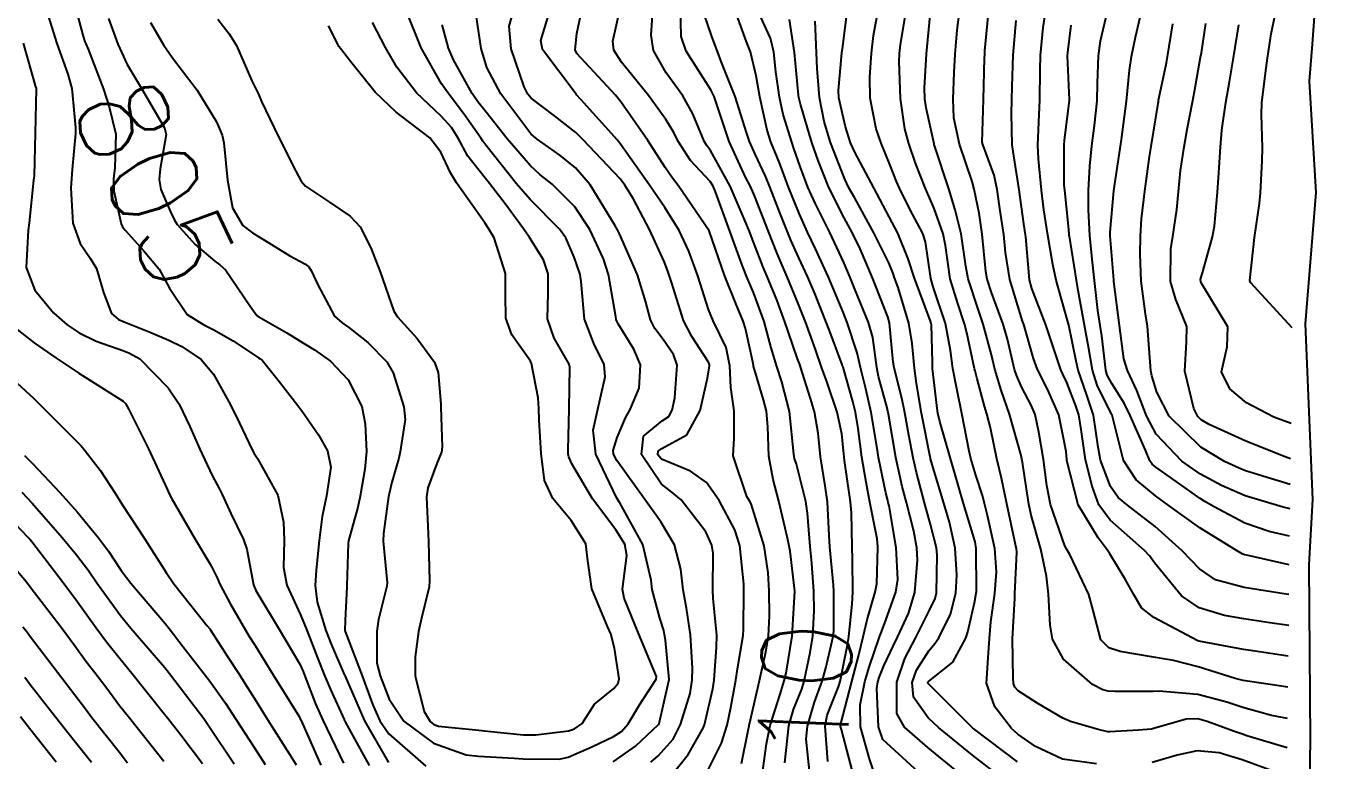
# Model space of a CAD drawing. Header units: metres. Extents: x 307586 to 320046, y 7427249 to 7434250.
# Drawn here: x 319589.6 to 319647.5, y 7427752.5 to 7427785.3 of the extents above; entities that cross this region are included whole.
import ezdxf
from ezdxf.enums import TextEntityAlignment as Align

# ---------------------------------------------------------------- set-up
doc = ezdxf.new("R2010")
doc.units = ezdxf.units.M
doc.header["$MEASUREMENT"] = 0
for name, color, linetype in [('Area', 45, 'Continuous'), ('Cotas', 45, 'Continuous'), ('Curvas de Nivel 1m', 11, 'Continuous'), ('Curvas de Nivel 5m', 15, 'Continuous')]:
    doc.layers.add(name, color=color, linetype=linetype)
doc.styles.add('Style-STANDARD', font='STANDARD.shx')

msp = doc.modelspace()

# ---------------------------------------------------------------- linework, layer by layer
at = {"layer": 'Area'}
msp.add_polyline3d([(319635.603, 7427832.135, 839.299), (319638.872, 7427824.052, 835.539), (319640.735, 7427819.207, 839.189), (319641.623, 7427817.268, 833.539), (319643.182, 7427814.476, 835.639), (319643.82, 7427812.78, 838.349), (319645.76, 7427807.233, 840.949), (319646.904, 7427804.925, 838.229), (319647.034, 7427801.885, 834.376), (319647.529, 7427798.389, 836.446), (319647.381, 7427794.028, 842.454), (319647.167, 7427789.143, 842.454), (319646.832, 7427784.463, 843.513), (319646.692, 7427782.812, 844.595), (319646.983, 7427777.854, 845.465), (319646.52, 7427771.998, 842.594), (319646.839, 7427764.172, 843.585), (319646.683, 7427761.267, 837.634), (319646.733, 7427753.46, 831.155), (319646.542, 7427741.915, 834.274), (319646.251, 7427727.187, 837.014), (319645.942, 7427720.443, 843.034), (319645.832, 7427704.07, 835.854)], dxfattribs=at)
at = {"layer": 'Curvas de Nivel 1m', "flags": 128}
for points, elevation in [([(319590.398, 7427786.199), (319590.932, 7427784.492), (319591.426, 7427783.123), (319591.597, 7427782.485), (319591.769, 7427780.749), (319591.767, 7427780.483), (319591.617, 7427778.876), (319591.586, 7427778.484), (319591.56, 7427778.045), (319591.645, 7427776.483), (319591.974, 7427775.58), (319592.416, 7427774.922), (319592.693, 7427774.469), (319593.015, 7427773.396), (319593.36, 7427772.459), (319593.674, 7427772.198), (319593.929, 7427772.089), (319595.11, 7427771.624), (319595.921, 7427771.275), (319596.493, 7427770.998), (319597.351, 7427770.416), (319597.903, 7427769.767), (319598.662, 7427768.398), (319599.061, 7427767.578), (319599.627, 7427766.384), (319599.71, 7427766.231), (319599.859, 7427766.007), (319600.769, 7427764.371), (319601.023, 7427763.17), (319601.053, 7427762.368), (319601.018, 7427761.15), (319601.167, 7427760.366), (319601.773, 7427759.04), (319602.061, 7427758.356), (319602.531, 7427757.129), (319602.843, 7427756.343), (319603.11, 7427755.713), (319603.723, 7427754.38), (319603.749, 7427754.33), (319603.775, 7427754.276), (319604.836, 7427752.319)], 806), ([(319615.697, 7427752.488), (319616.691, 7427753.192), (319617.723, 7427754.146), (319617.752, 7427754.199), (319618.196, 7427756.163), (319618.029, 7427757.906), (319617.982, 7427758.167), (319617.952, 7427758.345), (319617.78, 7427758.89), (319617.434, 7427760.174), (319617.394, 7427760.577), (319617.027, 7427762.178), (319616.002, 7427764.027), (319615.892, 7427764.19), (319615.844, 7427764.264), (319614.927, 7427766.199), (319614.812, 7427767.268), (319615.022, 7427768.199), (319615.347, 7427769.635), (319615.3, 7427770.196), (319614.845, 7427771.124), (319614.42, 7427772.205), (319614.279, 7427773.886), (319614.232, 7427774.207), (319613.971, 7427774.97), (319613.6, 7427775.836), (319613.319, 7427776.22), (319612.003, 7427777.547), (319611.394, 7427778.246), (319610.03, 7427779.964), (319609.905, 7427780.135), (319609.823, 7427780.263), (319609.084, 7427781.315), (319608.349, 7427782.286), (319608.059, 7427782.701), (319607.153, 7427784.299), (319606.511, 7427785.894)], 804), ([(319618.503, 7427752.152), (319619.039, 7427752.814), (319619.721, 7427754.021), (319619.761, 7427754.101), (319619.772, 7427754.14), (319620.139, 7427755.736), (319620.198, 7427756.135), (319620.304, 7427757.596), (319620.311, 7427758.135), (319620.157, 7427759.768), (319620.138, 7427760.137), (319620.158, 7427761.788), (319620.099, 7427762.137), (319619.822, 7427762.731), (319618.733, 7427764.157), (319618.239, 7427764.556), (319617.85, 7427764.863), (319616.971, 7427766.179), (319617.055, 7427766.998), (319617.886, 7427767.682), (319618.174, 7427767.881), (319618.329, 7427768.163), (319618.445, 7427768.709), (319618.558, 7427770.16), (319618.392, 7427770.638), (319617.924, 7427771.3), (319617.553, 7427771.798), (319617.361, 7427772.176), (319617.154, 7427772.968), (319616.78, 7427774.182), (319615.981, 7427776.014), (319615.891, 7427776.191), (319615.775, 7427776.403), (319614.68, 7427778.203), (319614.02, 7427778.954), (319613.323, 7427779.518), (319612.322, 7427780.236), (319612.154, 7427780.358), (319612.035, 7427780.472), (319610.699, 7427782.254), (319610.07, 7427783.422), (319609.818, 7427784.264), (319609.602, 7427785.771)], 806), ([(319619.927, 7427752.138), (319620.527, 7427753.316), (319620.779, 7427754.129), (319620.942, 7427754.917), (319621.162, 7427756.126), (319621.241, 7427756.635), (319621.489, 7427758.123), (319621.509, 7427758.389), (319621.518, 7427760.123), (319621.514, 7427760.405), (319621.349, 7427762.125), (319621.121, 7427762.829), (319620.425, 7427764.134), (319619.851, 7427764.93), (319619.15, 7427765.445), (319617.861, 7427765.977), (319617.684, 7427766.172), (319617.702, 7427766.335), (319617.867, 7427766.449), (319618.976, 7427767.054), (319619.58, 7427768.145), (319619.907, 7427769.581), (319619.996, 7427770.139), (319619.988, 7427770.213), (319619.915, 7427770.343), (319619.208, 7427771.433), (319618.834, 7427772.156), (319618.307, 7427773.815), (319618.203, 7427774.166), (319618.142, 7427774.344), (319617.969, 7427774.78), (319617.342, 7427776.176), (319616.599, 7427777.589), (319616.229, 7427778.188), (319616.016, 7427778.461), (319614.363, 7427780.207), (319614.036, 7427780.523), (319613.095, 7427781.276), (319612.051, 7427782.061), (319611.896, 7427782.242), (319611.737, 7427782.564), (319611.162, 7427784.249), (319611.073, 7427785.271), (319611.348, 7427786.248)], 807), ([(319621.411, 7427752.409), (319621.719, 7427753.888), (319621.752, 7427754.09), (319621.76, 7427754.119), (319621.771, 7427754.167), (319622.215, 7427756.113), (319622.493, 7427757.378), (319622.613, 7427758.107), (319622.665, 7427758.99), (319622.649, 7427760.107), (319622.607, 7427760.914), (319622.423, 7427762.111), (319621.841, 7427763.981), (319621.768, 7427764.121), (319621.659, 7427764.308), (319621.051, 7427766.128), (319621.087, 7427766.916), (319621.087, 7427768.128), (319620.937, 7427769.163), (319620.895, 7427770.13), (319620.738, 7427770.949), (319620.157, 7427772.138), (319619.941, 7427772.649), (319619.465, 7427774.147), (319619.068, 7427775.247), (319618.637, 7427776.16), (319617.998, 7427777.191), (319617.323, 7427778.177), (319616.031, 7427780.011), (319615.888, 7427780.191), (319614.259, 7427781.999), (319614.071, 7427782.21), (319614.053, 7427782.231), (319612.558, 7427784.233), (319612.481, 7427784.628), (319612.964, 7427786.227)], 808), ([(319622.359, 7427752.11), (319622.53, 7427753.288), (319622.697, 7427754.105), (319623.143, 7427755.505), (319623.323, 7427756.096), (319623.399, 7427756.444), (319623.676, 7427758.091), (319623.793, 7427760.09), (319623.586, 7427761.868), (319623.542, 7427762.094), (319623.461, 7427762.452), (319623.084, 7427764.101), (319622.822, 7427765.075), (319622.637, 7427766.108), (319622.583, 7427767.409), (319622.523, 7427768.111), (319622.4, 7427768.614), (319621.953, 7427770.119), (319621.945, 7427770.151), (319621.915, 7427770.317), (319621.597, 7427771.791), (319621.491, 7427772.124), (319621.165, 7427772.908), (319620.675, 7427774.133), (319619.983, 7427776.14), (319618.601, 7427778.161), (319618.351, 7427778.5), (319618.021, 7427778.975), (319617.247, 7427780.178), (319616.05, 7427781.891), (319615.805, 7427782.192), (319614.081, 7427784.054), (319614.013, 7427784.211), (319614.09, 7427784.941), (319614.309, 7427786)], 809), ([(319624.446, 7427752.082), (319624.302, 7427753.496), (319624.355, 7427754.084), (319624.666, 7427755.148), (319625.004, 7427756.077), (319625.168, 7427756.659), (319625.492, 7427758.073), (319625.524, 7427758.324), (319625.527, 7427760.073), (319625.514, 7427760.354), (319625.351, 7427762.075), (319625.321, 7427762.574), (319625.242, 7427764.076), (319625.14, 7427764.787), (319624.934, 7427766.079), (319624.83, 7427767.129), (319624.668, 7427768.082), (319624.495, 7427768.68), (319624.043, 7427770.089), (319624.009, 7427770.185), (319623.916, 7427770.446), (319623.49, 7427771.658), (319623.347, 7427772.099), (319622.985, 7427773.067), (319622.553, 7427774.111), (319622.381, 7427774.527), (319621.977, 7427775.564), (319621.766, 7427776.122), (319621.631, 7427776.481), (319620.919, 7427778.131), (319620.029, 7427779.725), (319619.856, 7427779.967), (319619.755, 7427780.144), (319619.253, 7427781.36), (319618.8, 7427782.159), (319618.068, 7427783.186), (319617.504, 7427784.176), (319617.399, 7427784.868), (319617.486, 7427786.176)], 811), ([(319625.263, 7427752.511), (319625.136, 7427754.076), (319625.23, 7427754.573), (319625.741, 7427755.831), (319625.808, 7427756.069), (319626.138, 7427757.696), (319626.196, 7427758.066), (319626.339, 7427759.513), (319626.38, 7427760.064), (319626.357, 7427761.515), (319626.342, 7427762.065), (319626.311, 7427763.59), (319626.263, 7427764.066), (319626.01, 7427765.92), (319625.995, 7427766.069), (319625.878, 7427767.102), (319625.682, 7427768.072), (319625.226, 7427769.397), (319624.978, 7427770.079), (319624.704, 7427770.866), (319624.263, 7427772.087), (319623.945, 7427772.912), (319623.449, 7427774.098), (319623.006, 7427775.137), (319622.614, 7427776.111), (319622.006, 7427777.681), (319621.815, 7427778.122), (319621.599, 7427778.542), (319620.868, 7427780.132), (319620.272, 7427781.916), (319620.2, 7427782.139), (319620.057, 7427782.425), (319618.954, 7427784.157), (319618.73, 7427784.801), (319618.696, 7427786.161)], 812), ([(319626.361, 7427752.06), (319625.866, 7427753.923), (319625.827, 7427754.068), (319625.839, 7427754.184), (319626.334, 7427756.064), (319626.63, 7427757.191), (319626.84, 7427758.059), (319627.018, 7427758.82), (319627.373, 7427760.054), (319627.436, 7427760.414), (319627.486, 7427762.053), (319627.453, 7427762.419), (319627.129, 7427764.057), (319626.963, 7427764.947), (319626.779, 7427766.061), (319626.608, 7427767.336), (319626.496, 7427768.064), (319626.38, 7427768.548), (319625.937, 7427770.07), (319625.931, 7427770.088), (319625.914, 7427770.141), (319625.391, 7427771.539), (319625.185, 7427772.077), (319624.679, 7427773.356), (319624.366, 7427774.086), (319623.971, 7427774.944), (319623.614, 7427775.73), (319623.462, 7427776.098), (319623.113, 7427776.987), (319622.677, 7427778.11), (319622.485, 7427778.581), (319622.027, 7427779.564), (319621.768, 7427780.123), (319621.632, 7427780.529), (319621.135, 7427782.129), (319620.518, 7427783.694), (319620.344, 7427784.137), (319620.09, 7427784.807), (319619.749, 7427785.795)], 813), ([(319627.305, 7427752.046), (319627.122, 7427752.629), (319626.716, 7427754.055), (319626.699, 7427755.027), (319626.913, 7427756.058), (319627.1, 7427756.709), (319627.568, 7427758.052), (319627.619, 7427758.207), (319627.779, 7427758.635), (319628.282, 7427760.043), (319628.373, 7427760.616), (319628.31, 7427762.043), (319627.988, 7427763.901), (319627.946, 7427764.048), (319627.928, 7427764.133), (319627.847, 7427764.476), (319627.52, 7427766.053), (319627.453, 7427766.47), (319627.192, 7427768.057), (319626.948, 7427769.104), (319626.717, 7427770.062), (319626.568, 7427770.712), (319626.12, 7427772.068), (319625.94, 7427772.52), (319625.285, 7427774.077), (319624.71, 7427775.348), (319624.361, 7427776.086), (319623.995, 7427776.883), (319623.508, 7427778.098), (319623.103, 7427779.183), (319622.726, 7427780.11), (319622.552, 7427780.626), (319622.239, 7427782.117), (319622.067, 7427783.049), (319621.82, 7427784.123), (319621.639, 7427784.573), (319621.074, 7427786.13)], 814), ([(319637.221, 7427752.406), (319635.703, 7427752.612), (319634.505, 7427753.168), (319633.719, 7427753.725), (319633.439, 7427753.974), (319632.69, 7427754.943), (319632.331, 7427755.991), (319632.411, 7427757.342), (319632.46, 7427757.99), (319632.523, 7427758.731), (319632.697, 7427759.986), (319632.767, 7427760.95), (319632.693, 7427761.987), (319632.366, 7427763.461), (319632.24, 7427763.994), (319632.162, 7427764.312), (319631.856, 7427765.259), (319631.626, 7427766.002), (319631.548, 7427766.323), (319631.231, 7427768.007), (319631.001, 7427769.106), (319630.831, 7427770.011), (319630.72, 7427770.812), (319630.504, 7427772.014), (319629.957, 7427773.658), (319629.853, 7427774.022), (319629.609, 7427775.655), (319629.491, 7427776.027), (319628.917, 7427777.118), (319628.453, 7427778.043), (319628.321, 7427778.35), (319628.023, 7427779.103), (319627.631, 7427780.054), (319627.41, 7427780.685), (319627.14, 7427782.059), (319627.134, 7427782.993), (319627.205, 7427784.059), (319627.293, 7427784.856), (319627.52, 7427786.056)], 819), ([(319645.733, 7427754.42), (319645.008, 7427754.56), (319643.734, 7427754.911), (319643.025, 7427755.15), (319641.739, 7427755.491), (319640.006, 7427755.632), (319639.74, 7427755.627), (319638.037, 7427755.62), (319637.74, 7427755.634), (319637.508, 7427755.691), (319637.039, 7427755.931), (319635.76, 7427757.056), (319635.259, 7427757.955), (319635.155, 7427758.58), (319635.086, 7427759.957), (319634.998, 7427760.76), (319634.748, 7427761.961), (319634.32, 7427763.481), (319634.208, 7427763.966), (319633.908, 7427765.924), (319633.899, 7427765.97), (319633.865, 7427766.135), (319633.348, 7427767.978), (319632.974, 7427769.055), (319632.691, 7427769.988), (319632.543, 7427770.615), (319632.179, 7427771.996), (319631.943, 7427772.7), (319631.511, 7427774.005), (319631.407, 7427774.567), (319631.198, 7427776.008), (319630.93, 7427777.08), (319630.65, 7427778.014), (319630.032, 7427779.904), (319629.998, 7427779.986), (319629.991, 7427780.021), (319629.645, 7427781.623), (319629.584, 7427782.027), (319629.571, 7427782.516), (319629.655, 7427784.026), (319629.817, 7427785.741)], 821), ([(319645.743, 7427755.82), (319645.656, 7427755.831), (319643.747, 7427756.117), (319643.404, 7427756.2), (319641.756, 7427756.722), (319640.651, 7427757), (319639.762, 7427757.15), (319638.278, 7427757.402), (319637.768, 7427757.563), (319637.414, 7427757.925), (319637.079, 7427759.23), (319636.881, 7427759.939), (319636.029, 7427761.729), (319635.898, 7427761.949), (319635.815, 7427762.119), (319635.177, 7427763.957), (319635.007, 7427764.803), (319634.86, 7427765.96), (319634.661, 7427767.182), (319634.486, 7427767.964), (319634.31, 7427768.379), (319633.905, 7427769.174), (319633.657, 7427769.721), (319633.578, 7427769.975), (319633.26, 7427771.313), (319633.066, 7427771.983), (319632.548, 7427773.397), (319632.355, 7427773.994), (319632.299, 7427774.328), (319632.131, 7427775.998), (319631.997, 7427776.934), (319631.78, 7427778.002), (319631.68, 7427778.34), (319631.119, 7427780.009), (319630.87, 7427781.186), (319630.839, 7427782.012), (319630.886, 7427783.196), (319630.937, 7427784.011), (319631.02, 7427785.085), (319631.133, 7427786.01)], 822), ([(319645.763, 7427757.2), (319644.183, 7427757.429), (319643.768, 7427757.498), (319641.787, 7427757.865), (319641.742, 7427757.88), (319639.783, 7427758.916), (319639.228, 7427759.346), (319638.9, 7427759.913), (319638.507, 7427760.626), (319637.811, 7427761.751), (319637.699, 7427761.931), (319637.292, 7427762.464), (319636.409, 7427763.944), (319635.904, 7427765.908), (319635.9, 7427765.95), (319635.868, 7427766.311), (319635.542, 7427767.954), (319635.034, 7427769.088), (319634.593, 7427769.963), (319634.415, 7427770.462), (319633.983, 7427771.969), (319633.935, 7427772.118), (319633.358, 7427773.979), (319633.169, 7427775.176), (319633.091, 7427775.983), (319632.94, 7427777.045), (319632.806, 7427777.988), (319632.662, 7427778.633), (319632.155, 7427779.998), (319632.137, 7427780.101), (319632.19, 7427781.998), (319632.241, 7427783.837), (319632.247, 7427783.998), (319632.257, 7427784.17), (319632.436, 7427785.995)], 823), ([(319645.823, 7427762.54), (319644.914, 7427762.752), (319643.832, 7427763.119), (319642.434, 7427763.871), (319642.054, 7427764.086), (319641.846, 7427764.216), (319640.768, 7427764.977), (319639.86, 7427765.622), (319639.705, 7427765.746), (319639.603, 7427765.904), (319639.408, 7427766.368), (319638.718, 7427767.918), (319638.45, 7427768.474), (319637.907, 7427769.343), (319637.695, 7427769.716), (319637.633, 7427769.933), (319637.462, 7427771.468), (319637.389, 7427771.935), (319637.285, 7427772.594), (319637.14, 7427773.938), (319637.031, 7427774.881), (319636.919, 7427775.941), (319636.862, 7427777.08), (319636.874, 7427777.941), (319636.929, 7427779.035), (319637.015, 7427779.94), (319637.135, 7427780.846), (319637.248, 7427781.938), (319637.271, 7427782.732), (319637.316, 7427783.938), (319637.408, 7427784.618), (319637.707, 7427785.934)], 827), ([(319645.843, 7427763.76), (319645.529, 7427763.833), (319643.848, 7427764.344), (319642.791, 7427764.805), (319641.857, 7427765.306), (319641.026, 7427765.888), (319639.881, 7427767.092), (319639.453, 7427767.907), (319639.018, 7427769.027), (319638.604, 7427769.92), (319638.438, 7427770.442), (319638.24, 7427771.925), (319638.001, 7427773.891), (319638, 7427773.929), (319637.995, 7427773.961), (319637.967, 7427774.313), (319637.836, 7427775.931), (319637.834, 7427776.083), (319638.002, 7427777.93), (319638.014, 7427778.026), (319638.285, 7427779.926), (319638.329, 7427780.219), (319638.556, 7427781.922), (319638.69, 7427783.305), (319638.778, 7427783.92), (319638.954, 7427784.779), (319639.228, 7427785.913)], 828), ([(319645.933, 7427771.83), (319644.074, 7427773.849), (319644.047, 7427773.933), (319644.265, 7427775.847), (319644.482, 7427777.369), (319644.528, 7427777.845), (319644.604, 7427779.268), (319644.615, 7427779.844), (319644.566, 7427781.327), (319644.58, 7427781.845), (319644.745, 7427783.174), (319644.836, 7427783.842), (319645.006, 7427784.929), (319645.2, 7427785.839)], 832), ([(319593.235, 7427785.603), (319593.644, 7427784.457), (319594.069, 7427783.551), (319594.728, 7427782.443), (319595.732, 7427780.737), (319595.802, 7427780.432), (319595.535, 7427778.91), (319595.48, 7427778.435), (319595.559, 7427777.995), (319595.989, 7427776.999), (319596.175, 7427776.618), (319596.289, 7427776.427), (319597.096, 7427775.54), (319597.967, 7427774.79), (319598.189, 7427774.631), (319598.44, 7427774.403), (319599.534, 7427772.791), (319599.829, 7427772.382), (319599.888, 7427772.336), (319599.932, 7427772.313), (319601.166, 7427771.608), (319601.921, 7427771.142), (319602.405, 7427770.84), (319603.111, 7427770.342), (319603.901, 7427769.511), (319604.506, 7427768.324), (319604.654, 7427767.543), (319604.718, 7427766.321), (319604.652, 7427765.525), (319604.43, 7427764.324), (319604.329, 7427763.832), (319603.923, 7427762.329), (319603.909, 7427762.232), (319603.841, 7427760.33), (319603.837, 7427760.284), (319603.77, 7427758.78), (319603.751, 7427758.342), (319603.763, 7427758.303), (319604.523, 7427756.322), (319604.988, 7427755.06), (319605.306, 7427754.314), (319605.714, 7427753.731), (319607.362, 7427752.293)], 804), ([(319595.099, 7427785.434), (319595.674, 7427784.434), (319596.074, 7427783.855), (319597.174, 7427782.419), (319598.039, 7427780.996), (319598.222, 7427780.594), (319598.293, 7427780.406), (319598.367, 7427780.066), (319598.534, 7427778.402), (319598.76, 7427777.168), (319599.214, 7427776.392), (319599.647, 7427776.052), (319599.978, 7427775.849), (319601.299, 7427775.037), (319601.966, 7427774.674), (319602.148, 7427774.54), (319602.271, 7427774.355), (319602.531, 7427773.774), (319603.295, 7427772.34), (319603.637, 7427772.041), (319603.928, 7427771.846), (319604.778, 7427771.178), (319605.619, 7427770.313), (319605.906, 7427769.816), (319606.385, 7427768.305), (319606.435, 7427767.747), (319606.223, 7427766.306), (319606.154, 7427766.013), (319605.849, 7427764.942), (319605.726, 7427764.429), (319605.705, 7427764.311), (319605.472, 7427762.659), (319605.456, 7427762.314), (319605.643, 7427760.463), (319605.631, 7427760.312), (319605.253, 7427758.833), (319605.178, 7427758.316), (319605.18, 7427756.884), (319605.324, 7427756.314), (319605.733, 7427755.288), (319606.387, 7427754.303), (319607.708, 7427753.315), (319609.162, 7427752.808), (319609.7, 7427752.746), (319611.295, 7427752.648), (319611.699, 7427752.628), (319613.301, 7427752.614), (319613.7, 7427752.692), (319614.751, 7427753.155), (319615.714, 7427753.611), (319616.067, 7427753.836), (319616.371, 7427754.184), (319616.88, 7427755.03), (319617.619, 7427756.171), (319617.625, 7427756.291), (319616.846, 7427758.179), (319616.19, 7427759.785), (319616.124, 7427760.187), (319616.308, 7427761.685), (319616.219, 7427762.186), (319615.822, 7427762.822), (319614.775, 7427764.201), (319613.859, 7427765.77), (319613.723, 7427766.074), (319613.695, 7427766.213), (319613.694, 7427766.384), (319613.747, 7427768.212), (319613.775, 7427770.076), (319613.742, 7427770.213), (319613.074, 7427771.372), (319612.782, 7427772.227), (319612.812, 7427773.365), (319612.814, 7427774.227), (319612.6, 7427774.861), (319611.979, 7427775.846), (319611.709, 7427776.243), (319610.897, 7427777.353), (319610.203, 7427778.258), (319610.015, 7427778.479), (319609.234, 7427779.481), (319608.802, 7427780.278), (319608.511, 7427780.757), (319608.043, 7427781.257), (319606.944, 7427782.301), (319606.07, 7427783.443), (319605.571, 7427784.315), (319604.988, 7427785.427)], 803), ([(319598.095, 7427785.572), (319598.609, 7427784.923), (319598.934, 7427784.397), (319599.618, 7427782.829), (319599.831, 7427782.383), (319599.905, 7427782.235), (319600.048, 7427781.915), (319600.789, 7427780.372), (319601.569, 7427778.805), (319601.809, 7427778.362), (319602.001, 7427778.141), (319603.075, 7427777.425), (319603.988, 7427776.807), (319604.442, 7427776.325), (319604.91, 7427775.384), (319605.323, 7427774.316), (319605.937, 7427772.566), (319606.099, 7427772.308), (319606.981, 7427771.357), (319607.75, 7427770.292), (319607.906, 7427769.83), (319608.024, 7427768.427), (319608.036, 7427768.288), (319608.095, 7427766.515), (319608.061, 7427766.287), (319607.858, 7427765.774), (319607.448, 7427764.693), (319607.391, 7427764.295), (319607.47, 7427762.642), (319607.481, 7427762.293), (319607.53, 7427760.559), (319607.51, 7427760.293), (319607.174, 7427758.894), (319607.036, 7427758.297), (319606.88, 7427757.17), (319606.891, 7427756.299), (319607.289, 7427754.732), (319607.548, 7427754.292), (319607.721, 7427754.147), (319607.927, 7427754.08), (319609.717, 7427753.898), (319610.114, 7427753.859), (319611.715, 7427753.692), (319612.259, 7427753.687), (319613.718, 7427753.872), (319613.974, 7427753.953), (319614.328, 7427754.204), (319614.876, 7427755.054), (319615.739, 7427755.752), (319615.929, 7427756), (319615.974, 7427756.188), (319615.763, 7427757.556), (319615.596, 7427758.192), (319615.448, 7427758.522), (319614.751, 7427760.2), (319614.571, 7427761.437), (319614.481, 7427762.203), (319613.828, 7427763.236), (319613.019, 7427764.222), (319612.648, 7427765.025), (319612.5, 7427766.23), (319612.406, 7427767.711), (319612.392, 7427768.233), (319612.366, 7427768.701), (319612.059, 7427770.238), (319612.019, 7427770.344), (319611.915, 7427770.493), (319611.187, 7427771.509), (319610.93, 7427772.25), (319610.908, 7427773.291), (319610.914, 7427774.25), (319610.405, 7427775.829), (319610.148, 7427776.258), (319609.986, 7427776.498), (319608.732, 7427778.279), (319608.464, 7427778.73), (319608.026, 7427779.648), (319607.535, 7427780.295), (319606.044, 7427781.433), (319605.102, 7427782.32), (319604.072, 7427783.611), (319603.503, 7427784.339), (319603.03, 7427785.284)], 802), ([(319631.1, 7427752.006), (319629.71, 7427753.134), (319628.677, 7427754.03), (319628.334, 7427754.639), (319628.327, 7427756.041), (319628.696, 7427757.099), (319629.172, 7427758.029), (319629.785, 7427759.241), (319630.043, 7427759.765), (319630.102, 7427760.017), (319630.129, 7427761.697), (319630.093, 7427762.017), (319629.829, 7427763.068), (319629.566, 7427764.024), (319629.203, 7427765.376), (319629.058, 7427766.032), (319628.864, 7427767.05), (319628.685, 7427768.038), (319628.555, 7427768.695), (319628.214, 7427770.045), (319628.17, 7427770.301), (319628, 7427772.049), (319627.937, 7427772.315), (319627.248, 7427774.057), (319626.694, 7427775.345), (319626.346, 7427776.066), (319625.993, 7427776.725), (319625.312, 7427778.077), (319624.825, 7427779.282), (319624.549, 7427780.085), (319624.05, 7427781.786), (319623.982, 7427782.021), (319623.968, 7427782.091), (319623.953, 7427782.193), (319623.774, 7427784.095), (319623.558, 7427785.558)], 816), ([(319632.734, 7427751.984), (319631.705, 7427752.787), (319630.193, 7427754.015), (319629.727, 7427754.45), (319629.08, 7427755.37), (319629.021, 7427756.031), (319629.212, 7427756.567), (319629.764, 7427757.437), (319630.023, 7427757.764), (319630.197, 7427758.016), (319630.72, 7427759.074), (319630.957, 7427760.008), (319631.003, 7427760.806), (319630.926, 7427762.009), (319630.673, 7427763.169), (319630.424, 7427764.014), (319629.862, 7427765.886), (319629.831, 7427765.989), (319629.825, 7427766.021), (319629.814, 7427766.071), (319629.424, 7427768.027), (319629.213, 7427769.338), (319629.113, 7427770.032), (319629.012, 7427771.122), (319628.873, 7427772.036), (319628.385, 7427773.615), (319628.236, 7427774.046), (319628.169, 7427774.251), (319627.97, 7427774.718), (319627.303, 7427776.057), (319626.444, 7427777.628), (319626.2, 7427778.068), (319626.017, 7427778.455), (319625.379, 7427780.077), (319625.097, 7427781.025), (319624.887, 7427782.082), (319624.781, 7427783.375), (319624.76, 7427784.083), (319624.695, 7427785.486)], 817), ([(319633.701, 7427752.49), (319631.764, 7427753.958), (319631.723, 7427753.987), (319629.742, 7427755.96), (319629.718, 7427755.995), (319629.716, 7427756.02), (319629.723, 7427756.041), (319629.744, 7427756.065), (319630.832, 7427756.935), (319631.41, 7427758.004), (319631.495, 7427758.283), (319631.789, 7427759.569), (319631.866, 7427759.999), (319631.874, 7427760.079), (319631.861, 7427761.999), (319631.817, 7427762.289), (319631.308, 7427764.005), (319631.083, 7427764.776), (319630.718, 7427766.011), (319630.251, 7427767.653), (319630.16, 7427768.017), (319630.124, 7427768.247), (319629.923, 7427770.02), (319629.916, 7427770.288), (319629.874, 7427771.962), (319629.863, 7427772.021), (319629.829, 7427772.127), (319629.117, 7427774.033), (319628.84, 7427774.905), (319628.371, 7427776.044), (319627.994, 7427776.764), (319627.304, 7427778.057), (319626.472, 7427779.623), (319626.265, 7427780.068), (319626.04, 7427780.785), (319625.754, 7427782.073), (319625.732, 7427782.399), (319625.886, 7427784.072), (319625.907, 7427784.249), (319626.099, 7427785.67)], 818), ([(319645.783, 7427758.57), (319644.934, 7427758.686), (319643.783, 7427758.86), (319642.925, 7427759.004), (319641.788, 7427759.349), (319641.014, 7427759.888), (319639.807, 7427761.356), (319639.58, 7427761.673), (319639.364, 7427761.907), (319637.833, 7427763.259), (319637.329, 7427763.935), (319637.025, 7427764.764), (319636.727, 7427765.941), (319636.537, 7427767.29), (319636.442, 7427767.945), (319636.308, 7427768.357), (319635.907, 7427769.385), (319635.726, 7427769.767), (319635.64, 7427769.953), (319635.209, 7427771.24), (319634.962, 7427771.96), (319634.347, 7427773.576), (319634.245, 7427773.967), (319634.075, 7427775.876), (319634.064, 7427775.969), (319633.99, 7427776.462), (319633.783, 7427777.973), (319633.542, 7427779.491), (319633.474, 7427779.978), (319633.441, 7427781.373), (319633.458, 7427781.979), (319633.47, 7427782.571), (319633.514, 7427783.979), (319633.641, 7427785.52)], 824), ([(319645.803, 7427761.27), (319643.971, 7427761.689), (319643.812, 7427761.717), (319643.712, 7427761.751), (319643.526, 7427761.854), (319641.828, 7427762.909), (319640.466, 7427763.894), (319639.847, 7427764.346), (319638.991, 7427765.05), (319638.418, 7427765.922), (319637.942, 7427767.88), (319637.922, 7427767.93), (319637.914, 7427767.951), (319637.893, 7427767.984), (319637.248, 7427769.278), (319637.042, 7427769.939), (319636.876, 7427770.894), (319636.695, 7427771.942), (319636.407, 7427773.495), (319636.336, 7427773.946), (319636.016, 7427775.916), (319636.01, 7427775.95), (319635.987, 7427776.205), (319635.807, 7427777.952), (319635.79, 7427778.178), (319635.789, 7427779.952), (319635.802, 7427780.186), (319636.023, 7427781.95), (319636.024, 7427781.98), (319635.936, 7427783.951), (319635.941, 7427784.095), (319636.096, 7427785.303)], 826), ([(319645.853, 7427764.85), (319644.43, 7427765.271), (319643.859, 7427765.454), (319643.574, 7427765.568), (319642.926, 7427765.864), (319641.872, 7427766.505), (319640.454, 7427767.894), (319639.904, 7427768.959), (319639.689, 7427769.682), (319639.639, 7427769.904), (319639.528, 7427771.505), (319639.494, 7427771.907), (319639.405, 7427772.445), (319639.213, 7427773.911), (319639.172, 7427775.109), (319639.178, 7427775.912), (319639.223, 7427776.683), (319639.371, 7427777.91), (319639.588, 7427779.466), (319639.652, 7427779.906), (319639.97, 7427781.819), (319639.981, 7427781.901), (319639.991, 7427781.964), (319640.059, 7427782.303), (319640.342, 7427783.634), (319640.389, 7427783.897), (319640.623, 7427785.37)], 829), ([(319645.893, 7427767.56), (319645.118, 7427767.838), (319643.899, 7427768.477), (319643.155, 7427769.111), (319642.792, 7427769.867), (319643.046, 7427770.985), (319643.076, 7427771.863), (319641.96, 7427773.707), (319641.866, 7427773.881), (319641.861, 7427773.984), (319641.968, 7427774.378), (319642.387, 7427775.874), (319642.475, 7427776.358), (319642.61, 7427777.871), (319642.658, 7427778.509), (319642.741, 7427779.869), (319642.801, 7427780.629), (319642.985, 7427781.866), (319643.147, 7427782.784), (319643.33, 7427783.861), (319643.561, 7427785.322)], 831), ([(319589.438, 7427784.51), (319589.986, 7427782.569), (319590.004, 7427782.501), (319590.007, 7427782.456), (319589.965, 7427780.501), (319589.915, 7427778.591), (319589.907, 7427778.501), (319589.897, 7427778.397), (319589.706, 7427776.504), (319589.655, 7427776.18), (319589.566, 7427774.506), (319589.948, 7427773.499), (319590.777, 7427772.492), (319591.395, 7427771.952), (319591.924, 7427771.603), (319592.677, 7427771.225), (319593.916, 7427770.798), (319594.172, 7427770.704), (319594.62, 7427770.443), (319595.894, 7427769.153), (319596.383, 7427768.425), (319596.859, 7427767.434), (319597.304, 7427766.416), (319597.851, 7427765.242), (319598.138, 7427764.698), (319598.29, 7427764.403), (319598.678, 7427763.549), (319599.246, 7427762.389), (319599.387, 7427761.965), (319599.695, 7427760.381), (319599.789, 7427760.13), (319600.838, 7427758.369), (319601.748, 7427756.837), (319601.901, 7427756.514), (319601.958, 7427756.357), (319602.451, 7427755.07), (319602.772, 7427754.344), (319603.694, 7427752.429)], 807), ([(319589.172, 7427771.758), (319589.919, 7427771.153), (319590.305, 7427770.884), (319590.882, 7427770.49), (319591.903, 7427769.803), (319593.602, 7427768.74), (319593.885, 7427768.558), (319593.988, 7427768.449), (319594.143, 7427768.185), (319595.009, 7427766.439), (319595.845, 7427764.632), (319595.94, 7427764.429), (319596.056, 7427764.212), (319597.096, 7427762.417), (319597.801, 7427761.215), (319598.07, 7427760.68), (319598.192, 7427760.404), (319598.659, 7427759.518), (319599.315, 7427758.387), (319599.486, 7427758.11), (319599.756, 7427757.673), (319600.569, 7427756.372), (319601.724, 7427754.51), (319601.771, 7427754.407), (319601.794, 7427754.359), (319601.855, 7427754.224), (319602.683, 7427752.345)], 808), ([(319588.241, 7427770.192), (319589.886, 7427768.69), (319590.09, 7427768.498), (319591.865, 7427766.72), (319591.98, 7427766.594), (319592.084, 7427766.477), (319592.866, 7427765.478), (319593.523, 7427764.455), (319593.835, 7427763.955), (319594.829, 7427762.44), (319595.798, 7427760.918), (319596.141, 7427760.427), (319597.629, 7427758.547), (319597.745, 7427758.41), (319597.763, 7427758.383), (319598.534, 7427757.181), (319599.045, 7427756.39), (319599.318, 7427755.966), (319599.732, 7427755.305), (319600.314, 7427754.374), (319601.399, 7427752.661), (319601.594, 7427752.361)], 809), ([(319587.841, 7427764.369), (319589.644, 7427762.503), (319589.725, 7427762.415), (319589.811, 7427762.305), (319591.206, 7427760.486), (319591.782, 7427759.723), (319592.677, 7427758.466), (319593.135, 7427757.837), (319593.749, 7427757.074), (319594.277, 7427756.445), (319595.725, 7427754.613), (319595.869, 7427754.429), (319596.446, 7427753.689), (319597.42, 7427752.413)], 812), ([(319589.377, 7427764.507), (319589.836, 7427764.013), (319591.162, 7427762.487), (319591.805, 7427761.709), (319592.335, 7427761.009), (319592.717, 7427760.466), (319593.771, 7427759.003), (319594.223, 7427758.445), (319595.746, 7427756.691), (319595.954, 7427756.428), (319596.659, 7427755.496), (319597.473, 7427754.413), (319597.718, 7427754.067), (319598.822, 7427752.393)], 811), ([(319588.758, 7427761.471), (319589.573, 7427760.503), (319589.789, 7427760.228), (319591.128, 7427758.486), (319591.754, 7427757.637), (319592.24, 7427756.965), (319592.619, 7427756.467), (319593.108, 7427755.831), (319593.728, 7427755.001), (319594.159, 7427754.446), (319595.694, 7427752.515)], 813), ([(319589.421, 7427758.505), (319589.574, 7427758.316), (319589.759, 7427758.064), (319590.957, 7427756.488), (319591.733, 7427755.476), (319592.159, 7427754.906), (319592.495, 7427754.468), (319593.7, 7427752.939), (319594.078, 7427752.446)], 814), ([(319589.32, 7427754.506), (319589.715, 7427753.996), (319590.895, 7427752.488)], 816), ([(319645.653, 7427751.871), (319643.704, 7427752.576), (319642.679, 7427752.894), (319641.709, 7427752.977), (319640.813, 7427752.782), (319639.701, 7427752.464)], 819)]:
    msp.add_lwpolyline(points, dxfattribs=dict(at, elevation=elevation))
at = {"layer": 'Curvas de Nivel 5m', "flags": 128}
for points, elevation in [([(319591.655, 7427786.484), (319592.087, 7427784.871), (319592.179, 7427784.574), (319592.215, 7427784.478), (319592.321, 7427784.234), (319593.004, 7427782.466), (319593.262, 7427781.679), (319593.551, 7427780.457), (319593.52, 7427778.948), (319593.458, 7427778.458), (319593.475, 7427777.935), (319593.789, 7427776.453), (319593.857, 7427776.327), (319593.98, 7427776.176), (319594.796, 7427775.266), (319595.487, 7427774.435), (319595.95, 7427773.593), (319596.735, 7427772.422), (319597.471, 7427771.957), (319597.926, 7427771.733), (319598.775, 7427771.251), (319599.914, 7427770.494), (319599.983, 7427770.449), (319600.069, 7427770.378), (319600.849, 7427769.421), (319601.662, 7427768.362), (319601.88, 7427768.069), (319602.579, 7427767.058), (319602.986, 7427766.343), (319603.132, 7427765.617), (319602.944, 7427764.343), (319602.749, 7427763.427), (319602.606, 7427762.348), (319602.48, 7427761.03), (319602.434, 7427760.35), (319602.521, 7427759.61), (319602.908, 7427758.343), (319603.147, 7427757.729), (319603.743, 7427756.351), (319603.75, 7427756.33), (319604.626, 7427754.321), (319605.695, 7427752.466)], 805), ([(319623.345, 7427752.448), (319623.53, 7427754.093), (319623.73, 7427754.814), (319624.096, 7427755.729), (319624.208, 7427756.085), (319624.479, 7427757.366), (319624.591, 7427758.082), (319624.656, 7427759.21), (319624.637, 7427760.082), (319624.545, 7427761.343), (319624.475, 7427762.083), (319624.349, 7427763.571), (319624.28, 7427764.086), (319623.859, 7427765.746), (319623.777, 7427766.007), (319623.762, 7427766.092), (319623.753, 7427766.203), (319623.554, 7427768.095), (319623.219, 7427769.413), (319622.99, 7427770.104), (319622.744, 7427770.931), (319622.424, 7427772.113), (319621.952, 7427773.401), (319621.645, 7427774.123), (319621.437, 7427774.656), (319620.891, 7427776.131), (319620.254, 7427777.892), (319620.151, 7427778.139), (319620.015, 7427778.339), (319619.151, 7427779.28), (319618.584, 7427780.162), (319618.397, 7427780.525), (319618.042, 7427781.108), (319617.272, 7427782.178), (319616.075, 7427783.661), (319615.729, 7427784.194), (319615.687, 7427784.594), (319616.044, 7427786.191)], 810), ([(319629.295, 7427752.024), (319627.715, 7427753.49), (319627.515, 7427754.043), (319627.44, 7427755.753), (319627.489, 7427756.053), (319627.546, 7427756.252), (319627.754, 7427756.771), (319628.168, 7427757.643), (319628.367, 7427758.041), (319628.853, 7427759.104), (319629.133, 7427760.03), (319629.257, 7427761.477), (319629.229, 7427762.029), (319629.09, 7427762.765), (319628.757, 7427764.036), (319628.568, 7427764.757), (319628.295, 7427766.044), (319627.955, 7427767.986), (319627.947, 7427768.049), (319627.936, 7427768.092), (319627.895, 7427768.256), (319627.516, 7427769.661), (319627.442, 7427770.055), (319627.258, 7427771.389), (319627.074, 7427772.059), (319626.469, 7427773.551), (319626.257, 7427774.067), (319625.97, 7427774.731), (319625.354, 7427776.076), (319624.699, 7427777.386), (319624.369, 7427778.086), (319624.022, 7427779.013), (319623.753, 7427779.817), (319623.659, 7427780.096), (319623.277, 7427781.334), (319623.108, 7427782.104), (319622.948, 7427783.229), (319622.854, 7427784.108), (319622.713, 7427784.735), (319622.102, 7427786.05)], 815), ([(319645.713, 7427753.11), (319643.923, 7427753.645), (319643.721, 7427753.715), (319643.324, 7427753.856), (319642.145, 7427754.292), (319641.728, 7427754.401), (319641.218, 7427754.395), (319639.724, 7427753.958), (319639.675, 7427753.949), (319639.09, 7427753.906), (319637.818, 7427753.823), (319637.722, 7427753.828), (319637.293, 7427753.926), (319636.07, 7427754.289), (319635.728, 7427754.439), (319634.614, 7427755.082), (319633.74, 7427755.648), (319633.584, 7427755.815), (319633.528, 7427755.973), (319633.517, 7427756.202), (319633.488, 7427757.974), (319633.581, 7427759.763), (319633.593, 7427759.973), (319633.669, 7427761.83), (319633.66, 7427761.972), (319633.619, 7427762.17), (319633.233, 7427763.979), (319632.992, 7427765.121), (319632.791, 7427765.986), (319632.501, 7427767.374), (319632.343, 7427767.993), (319632.24, 7427768.338), (319631.908, 7427769.55), (319631.818, 7427769.907), (319631.794, 7427770.001), (319631.46, 7427771.536), (319631.347, 7427772.006), (319631.047, 7427772.909), (319630.713, 7427774.012), (319630.496, 7427775.497), (319630.399, 7427776.016), (319630, 7427777.14), (319629.616, 7427778.026), (319629.16, 7427779.169), (319628.863, 7427780.038), (319628.694, 7427780.695), (319628.495, 7427782.043), (319628.432, 7427783.69), (319628.445, 7427784.045), (319628.49, 7427784.447), (319628.763, 7427786.04)], 820), ([(319645.793, 7427759.94), (319645.662, 7427759.964), (319643.797, 7427760.252), (319642.522, 7427760.591), (319641.805, 7427761.088), (319641.043, 7427761.888), (319639.829, 7427762.97), (319638.601, 7427763.919), (319638.189, 7427764.267), (319637.851, 7427764.756), (319637.404, 7427765.935), (319637.302, 7427766.505), (319637.083, 7427767.938), (319636.789, 7427768.828), (319636.405, 7427769.945), (319636.313, 7427770.342), (319635.984, 7427771.949), (319635.936, 7427772.146), (319635.425, 7427773.955), (319635.281, 7427774.645), (319635.057, 7427775.959), (319634.883, 7427777.078), (319634.776, 7427777.962), (319634.637, 7427779.354), (319634.614, 7427779.964), (319634.675, 7427781.335), (319634.707, 7427781.963), (319634.718, 7427783.319), (319634.734, 7427783.963), (319634.848, 7427785.21), (319634.96, 7427785.961)], 825), ([(319617.384, 7427752.479), (319617.702, 7427752.758), (319618.368, 7427753.506), (319618.705, 7427754.155), (319619.125, 7427755.537), (319619.227, 7427756.148), (319619.23, 7427756.668), (319619.141, 7427758.149), (319618.971, 7427759.338), (319618.816, 7427760.155), (319618.715, 7427761.069), (319618.431, 7427762.161), (319617.828, 7427763.178), (319617.113, 7427764.177), (319615.86, 7427765.909), (319615.713, 7427766.191), (319615.7, 7427766.357), (319615.874, 7427766.933), (319616.256, 7427767.818), (319616.461, 7427768.184), (319616.856, 7427769.134), (319616.92, 7427770.18), (319616.618, 7427770.881), (319615.931, 7427772.002), (319615.863, 7427772.121), (319615.834, 7427772.191), (319615.816, 7427772.31), (319615.487, 7427774.195), (319615.27, 7427774.897), (319614.666, 7427776.203), (319613.998, 7427777.211), (319612.986, 7427778.225), (319612.437, 7427778.654), (319612.021, 7427779.036), (319610.982, 7427780.251), (319610.045, 7427781.427), (319609.681, 7427781.897), (319609.429, 7427782.269), (319608.591, 7427783.767), (319608.374, 7427784.286), (319608.312, 7427784.513), (319608.093, 7427785.331)], 805), ([(319645.863, 7427765.99), (319645.628, 7427766.071), (319643.877, 7427766.782), (319642.241, 7427767.522), (319641.891, 7427767.722), (319641.733, 7427767.882), (319641.553, 7427768.227), (319641.151, 7427769.888), (319641.235, 7427771.196), (319641.238, 7427771.887), (319640.756, 7427773.087), (319640.512, 7427773.895), (319640.527, 7427775.345), (319640.624, 7427775.894), (319640.8, 7427777.093), (319640.873, 7427777.891), (319640.966, 7427778.834), (319641.122, 7427779.889), (319641.26, 7427780.669), (319641.497, 7427781.886), (319641.586, 7427782.358), (319641.861, 7427783.882), (319641.893, 7427784.074), (319642.098, 7427785.388)], 830), ([(319589.487, 7427766.134), (319589.856, 7427765.759), (319591.066, 7427764.488), (319591.83, 7427763.626), (319592.793, 7427762.465), (319593.231, 7427761.882), (319593.799, 7427761.018), (319594.22, 7427760.446), (319595.766, 7427758.635), (319595.934, 7427758.428), (319596.558, 7427757.619), (319597.494, 7427756.412), (319597.74, 7427756.086), (319598.437, 7427755.106), (319598.901, 7427754.392), (319599.705, 7427753.156), (319600.204, 7427752.375)], 810), ([(319589.5, 7427756.263), (319589.737, 7427755.939), (319590.871, 7427754.489), (319591.707, 7427753.434), (319592.472, 7427752.468)], 815)]:
    msp.add_lwpolyline(points, dxfattribs=dict(at, elevation=elevation))

# ---------------------------------------------------------------- texts
at = {"layer": 'Cotas', "style": 'Style-STANDARD'}
for s, rotation, p in [('805', 295.31021, (319595.264, 7427778.257, 805)), ('810', 87.62775, (319624.182, 7427754.083, 810))]:
    msp.add_text(s, height=4, rotation=rotation, dxfattribs=at).set_placement(p, align=Align.MIDDLE_CENTER)

doc.saveas('drawing.dxf')
